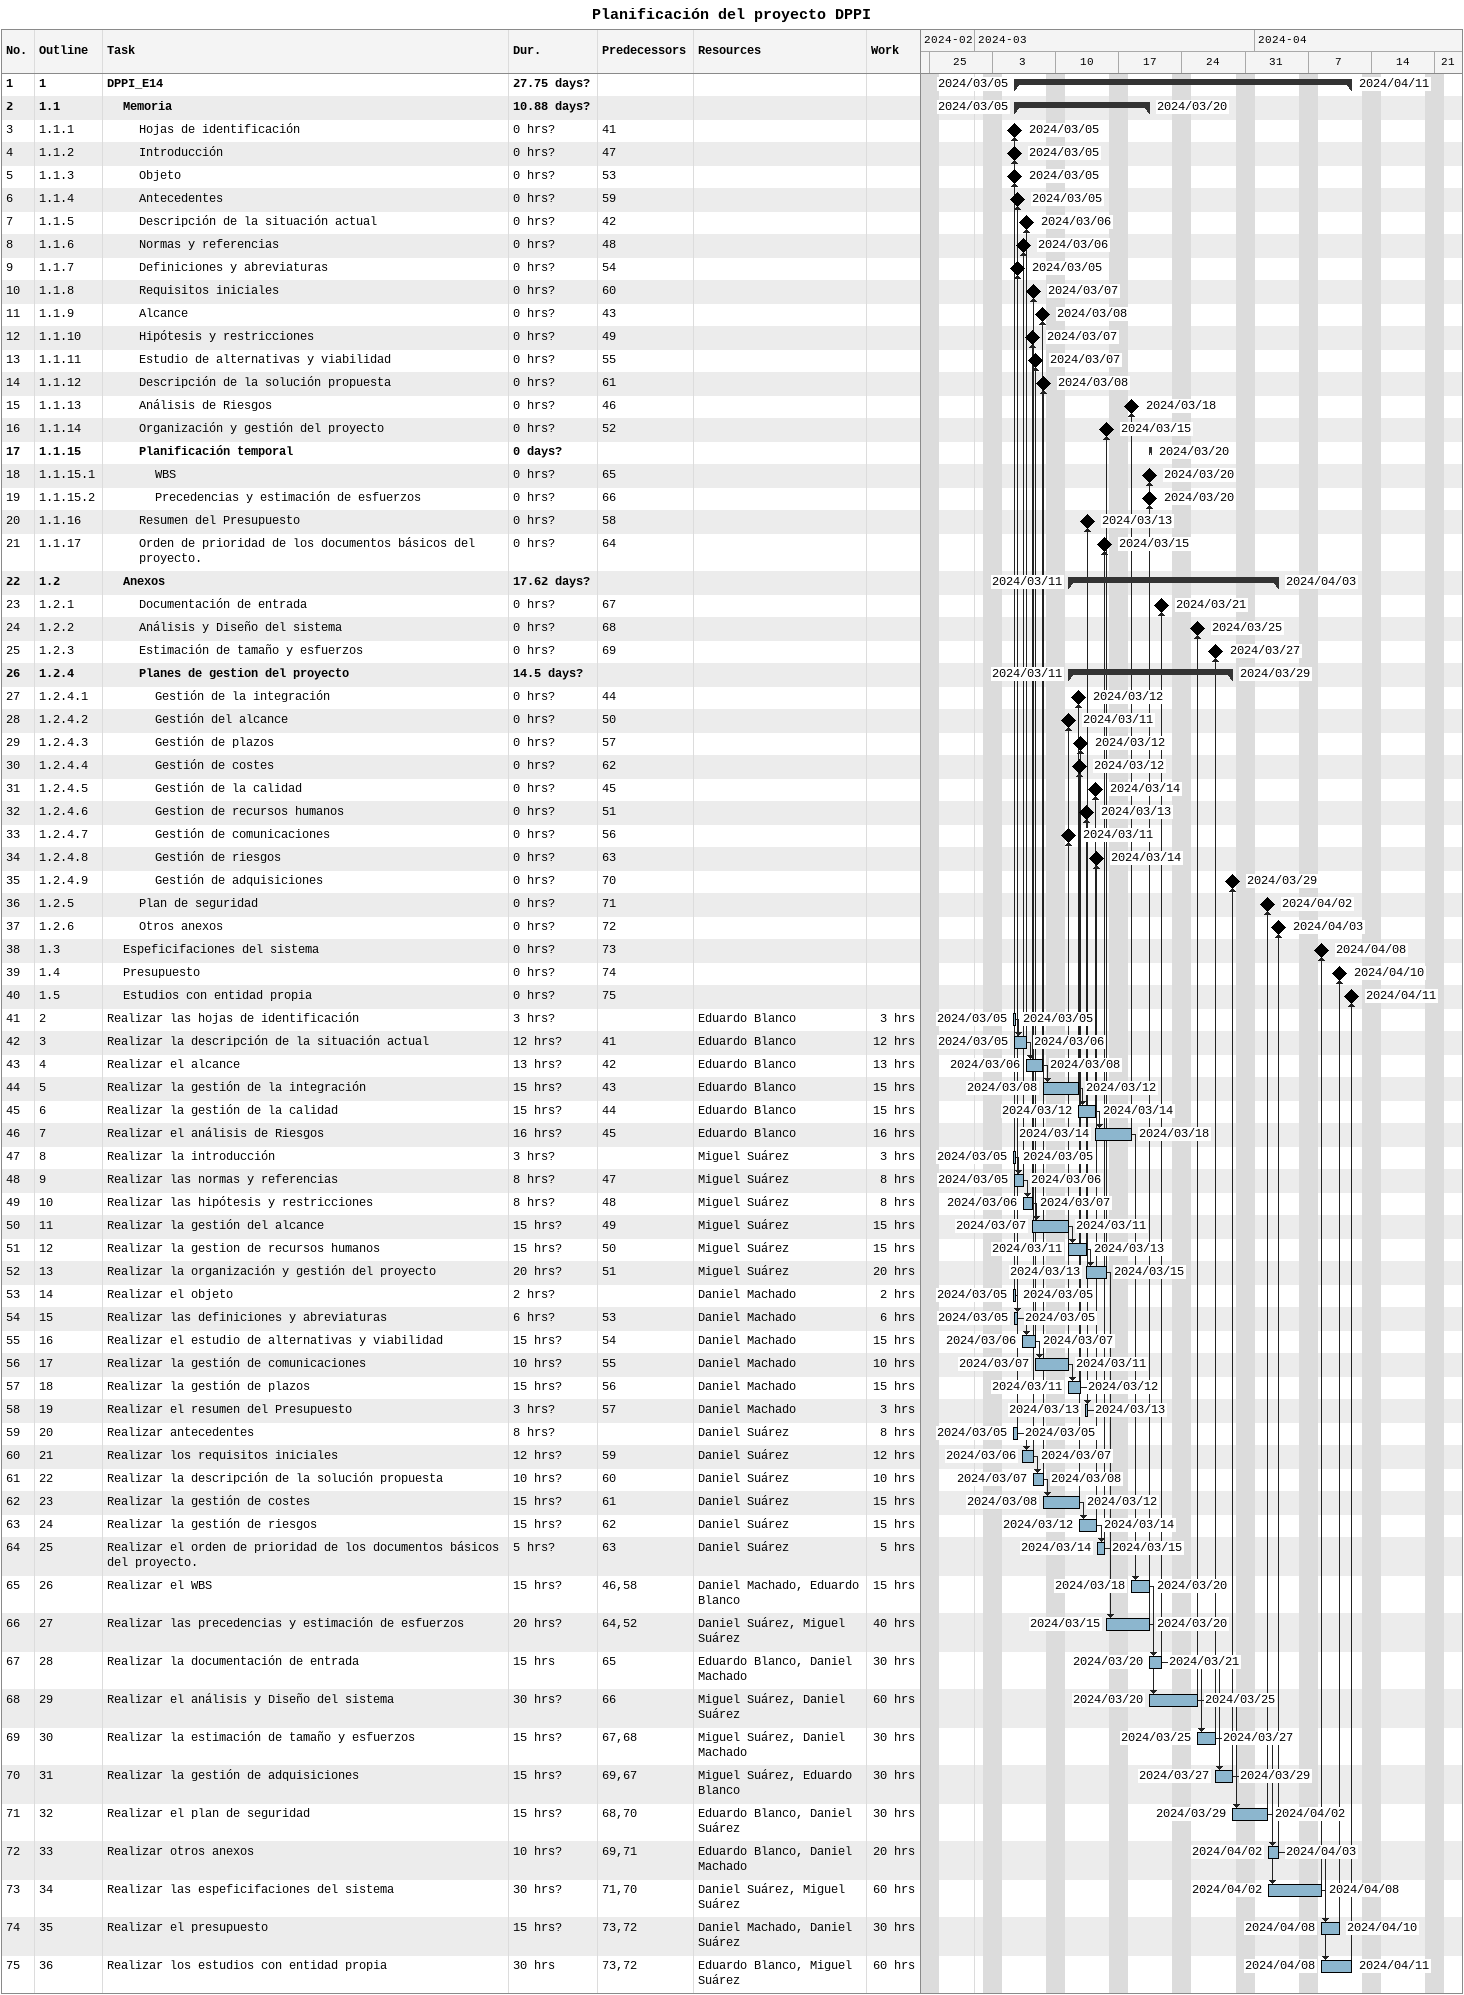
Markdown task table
Planificación del proyecto DPPI

| ID | WBS | Task | Duration | Start | Finish | Predecessors | Resources | Work (h) |
|---|---|---|---|---|---|---|---|---|
| 1 | 1 | **DPPI_E14** | 27.75d? | 2024-03-05 | 2024-04-11 |  |  |  |
| 2 | 1.1 | **Memoria** | 10.88d? | 2024-03-05 | 2024-03-20 |  |  |  |
| 3 | 1.1.1 | Hojas de identificación | 0h? | 2024-03-05 | 2024-03-05 | 41 |  |  |
| 4 | 1.1.2 | Introducción | 0h? | 2024-03-05 | 2024-03-05 | 47 |  |  |
| 5 | 1.1.3 | Objeto | 0h? | 2024-03-05 | 2024-03-05 | 53 |  |  |
| 6 | 1.1.4 | Antecedentes | 0h? | 2024-03-05 | 2024-03-05 | 59 |  |  |
| 7 | 1.1.5 | Descripción de la situación actual | 0h? | 2024-03-06 | 2024-03-06 | 42 |  |  |
| 8 | 1.1.6 | Normas y referencias | 0h? | 2024-03-06 | 2024-03-06 | 48 |  |  |
| 9 | 1.1.7 | Definiciones y abreviaturas | 0h? | 2024-03-05 | 2024-03-05 | 54 |  |  |
| 10 | 1.1.8 | Requisitos iniciales | 0h? | 2024-03-07 | 2024-03-07 | 60 |  |  |
| 11 | 1.1.9 | Alcance | 0h? | 2024-03-08 | 2024-03-08 | 43 |  |  |
| 12 | 1.1.10 | Hipótesis y restricciones | 0h? | 2024-03-07 | 2024-03-07 | 49 |  |  |
| 13 | 1.1.11 | Estudio de alternativas y viabilidad | 0h? | 2024-03-07 | 2024-03-07 | 55 |  |  |
| 14 | 1.1.12 | Descripción de la solución propuesta | 0h? | 2024-03-08 | 2024-03-08 | 61 |  |  |
| 15 | 1.1.13 | Análisis de Riesgos | 0h? | 2024-03-18 | 2024-03-18 | 46 |  |  |
| 16 | 1.1.14 | Organización y gestión del proyecto | 0h? | 2024-03-15 | 2024-03-15 | 52 |  |  |
| 17 | 1.1.15 | **Planificación temporal** | 0d? | 2024-03-20 | 2024-03-20 |  |  |  |
| 18 | 1.1.15.1 | WBS | 0h? | 2024-03-20 | 2024-03-20 | 65 |  |  |
| 19 | 1.1.15.2 | Precedencias y estimación de esfuerzos | 0h? | 2024-03-20 | 2024-03-20 | 66 |  |  |
| 20 | 1.1.16 | Resumen del Presupuesto | 0h? | 2024-03-13 | 2024-03-13 | 58 |  |  |
| 21 | 1.1.17 | Orden de prioridad de los documentos básicos del proyecto. | 0h? | 2024-03-15 | 2024-03-15 | 64 |  |  |
| 22 | 1.2 | **Anexos** | 17.62d? | 2024-03-11 | 2024-04-03 |  |  |  |
| 23 | 1.2.1 | Documentación de entrada | 0h? | 2024-03-21 | 2024-03-21 | 67 |  |  |
| 24 | 1.2.2 | Análisis y Diseño del sistema | 0h? | 2024-03-25 | 2024-03-25 | 68 |  |  |
| 25 | 1.2.3 | Estimación de tamaño y esfuerzos | 0h? | 2024-03-27 | 2024-03-27 | 69 |  |  |
| 26 | 1.2.4 | **Planes de gestion del proyecto** | 14.5d? | 2024-03-11 | 2024-03-29 |  |  |  |
| 27 | 1.2.4.1 | Gestión de la integración | 0h? | 2024-03-12 | 2024-03-12 | 44 |  |  |
| 28 | 1.2.4.2 | Gestión del alcance | 0h? | 2024-03-11 | 2024-03-11 | 50 |  |  |
| 29 | 1.2.4.3 | Gestión de plazos | 0h? | 2024-03-12 | 2024-03-12 | 57 |  |  |
| 30 | 1.2.4.4 | Gestión de costes | 0h? | 2024-03-12 | 2024-03-12 | 62 |  |  |
| 31 | 1.2.4.5 | Gestión de la calidad | 0h? | 2024-03-14 | 2024-03-14 | 45 |  |  |
| 32 | 1.2.4.6 | Gestion de recursos humanos | 0h? | 2024-03-13 | 2024-03-13 | 51 |  |  |
| 33 | 1.2.4.7 | Gestión de comunicaciones | 0h? | 2024-03-11 | 2024-03-11 | 56 |  |  |
| 34 | 1.2.4.8 | Gestión de riesgos | 0h? | 2024-03-14 | 2024-03-14 | 63 |  |  |
| 35 | 1.2.4.9 | Gestión de adquisiciones | 0h? | 2024-03-29 | 2024-03-29 | 70 |  |  |
| 36 | 1.2.5 | Plan de seguridad | 0h? | 2024-04-02 | 2024-04-02 | 71 |  |  |
| 37 | 1.2.6 | Otros anexos | 0h? | 2024-04-03 | 2024-04-03 | 72 |  |  |
| 38 | 1.3 | Espeficifaciones del sistema | 0h? | 2024-04-08 | 2024-04-08 | 73 |  |  |
| 39 | 1.4 | Presupuesto | 0h? | 2024-04-10 | 2024-04-10 | 74 |  |  |
| 40 | 1.5 | Estudios con entidad propia | 0h? | 2024-04-11 | 2024-04-11 | 75 |  |  |
| 41 | 2 | Realizar las hojas de identificación | 3h? | 2024-03-05 | 2024-03-05 |  | Eduardo Blanco | 3 |
| 42 | 3 | Realizar la descripción de la situación actual | 12h? | 2024-03-05 | 2024-03-06 | 41 | Eduardo Blanco | 12 |
| 43 | 4 | Realizar el alcance | 13h? | 2024-03-06 | 2024-03-08 | 42 | Eduardo Blanco | 13 |
| 44 | 5 | Realizar la gestión de la integración | 15h? | 2024-03-08 | 2024-03-12 | 43 | Eduardo Blanco | 15 |
| 45 | 6 | Realizar la gestión de la calidad | 15h? | 2024-03-12 | 2024-03-14 | 44 | Eduardo Blanco | 15 |
| 46 | 7 | Realizar el análisis de Riesgos | 16h? | 2024-03-14 | 2024-03-18 | 45 | Eduardo Blanco | 16 |
| 47 | 8 | Realizar la introducción | 3h? | 2024-03-05 | 2024-03-05 |  | Miguel Suárez | 3 |
| 48 | 9 | Realizar las normas y referencias | 8h? | 2024-03-05 | 2024-03-06 | 47 | Miguel Suárez | 8 |
| 49 | 10 | Realizar las hipótesis y restricciones | 8h? | 2024-03-06 | 2024-03-07 | 48 | Miguel Suárez | 8 |
| 50 | 11 | Realizar la gestión del alcance | 15h? | 2024-03-07 | 2024-03-11 | 49 | Miguel Suárez | 15 |
| 51 | 12 | Realizar la gestion de recursos humanos | 15h? | 2024-03-11 | 2024-03-13 | 50 | Miguel Suárez | 15 |
| 52 | 13 | Realizar la organización y gestión del proyecto | 20h? | 2024-03-13 | 2024-03-15 | 51 | Miguel Suárez | 20 |
| 53 | 14 | Realizar el objeto | 2h? | 2024-03-05 | 2024-03-05 |  | Daniel Machado | 2 |
| 54 | 15 | Realizar las definiciones y abreviaturas | 6h? | 2024-03-05 | 2024-03-05 | 53 | Daniel Machado | 6 |
| 55 | 16 | Realizar el estudio de alternativas y viabilidad | 15h? | 2024-03-06 | 2024-03-07 | 54 | Daniel Machado | 15 |
| 56 | 17 | Realizar la gestión de comunicaciones | 10h? | 2024-03-07 | 2024-03-11 | 55 | Daniel Machado | 10 |
| 57 | 18 | Realizar la gestión de plazos | 15h? | 2024-03-11 | 2024-03-12 | 56 | Daniel Machado | 15 |
| 58 | 19 | Realizar el resumen del Presupuesto | 3h? | 2024-03-13 | 2024-03-13 | 57 | Daniel Machado | 3 |
| 59 | 20 | Realizar antecedentes | 8h? | 2024-03-05 | 2024-03-05 |  | Daniel Suárez | 8 |
| 60 | 21 | Realizar los requisitos iniciales | 12h? | 2024-03-06 | 2024-03-07 | 59 | Daniel Suárez | 12 |
| 61 | 22 | Realizar la descripción de la solución propuesta | 10h? | 2024-03-07 | 2024-03-08 | 60 | Daniel Suárez | 10 |
| 62 | 23 | Realizar la gestión de costes | 15h? | 2024-03-08 | 2024-03-12 | 61 | Daniel Suárez | 15 |
| 63 | 24 | Realizar la gestión de riesgos | 15h? | 2024-03-12 | 2024-03-14 | 62 | Daniel Suárez | 15 |
| 64 | 25 | Realizar el orden de prioridad de los documentos básicos del proyecto. | 5h? | 2024-03-14 | 2024-03-15 | 63 | Daniel Suárez | 5 |
| 65 | 26 | Realizar el WBS | 15h? | 2024-03-18 | 2024-03-20 | 46, 58 | Daniel Machado, Eduardo Blanco | 15 |
| 66 | 27 | Realizar las precedencias y estimación de esfuerzos | 20h? | 2024-03-15 | 2024-03-20 | 64, 52 | Daniel Suárez, Miguel Suárez | 40 |
| 67 | 28 | Realizar la documentación de entrada | 15h | 2024-03-20 | 2024-03-21 | 65 | Eduardo Blanco, Daniel Machado | 30 |
| 68 | 29 | Realizar el análisis y Diseño del sistema | 30h? | 2024-03-20 | 2024-03-25 | 66 | Miguel Suárez, Daniel Suárez | 60 |
| 69 | 30 | Realizar la estimación de tamaño y esfuerzos | 15h? | 2024-03-25 | 2024-03-27 | 67, 68 | Miguel Suárez, Daniel Machado | 30 |
| 70 | 31 | Realizar la gestión de adquisiciones | 15h? | 2024-03-27 | 2024-03-29 | 69, 67 | Miguel Suárez, Eduardo Blanco | 30 |
| 71 | 32 | Realizar el plan de seguridad | 15h? | 2024-03-29 | 2024-04-02 | 68, 70 | Eduardo Blanco, Daniel Suárez | 30 |
| 72 | 33 | Realizar otros anexos | 10h? | 2024-04-02 | 2024-04-03 | 69, 71 | Eduardo Blanco, Daniel Machado | 20 |
| 73 | 34 | Realizar las espeficifaciones del sistema | 30h? | 2024-04-02 | 2024-04-08 | 71, 70 | Daniel Suárez, Miguel Suárez | 60 |
| 74 | 35 | Realizar el presupuesto | 15h? | 2024-04-08 | 2024-04-10 | 73, 72 | Daniel Machado, Daniel Suárez | 30 |
| 75 | 36 | Realizar los estudios con entidad propia | 30h | 2024-04-08 | 2024-04-11 | 73, 72 | Eduardo Blanco, Miguel Suárez | 60 |
